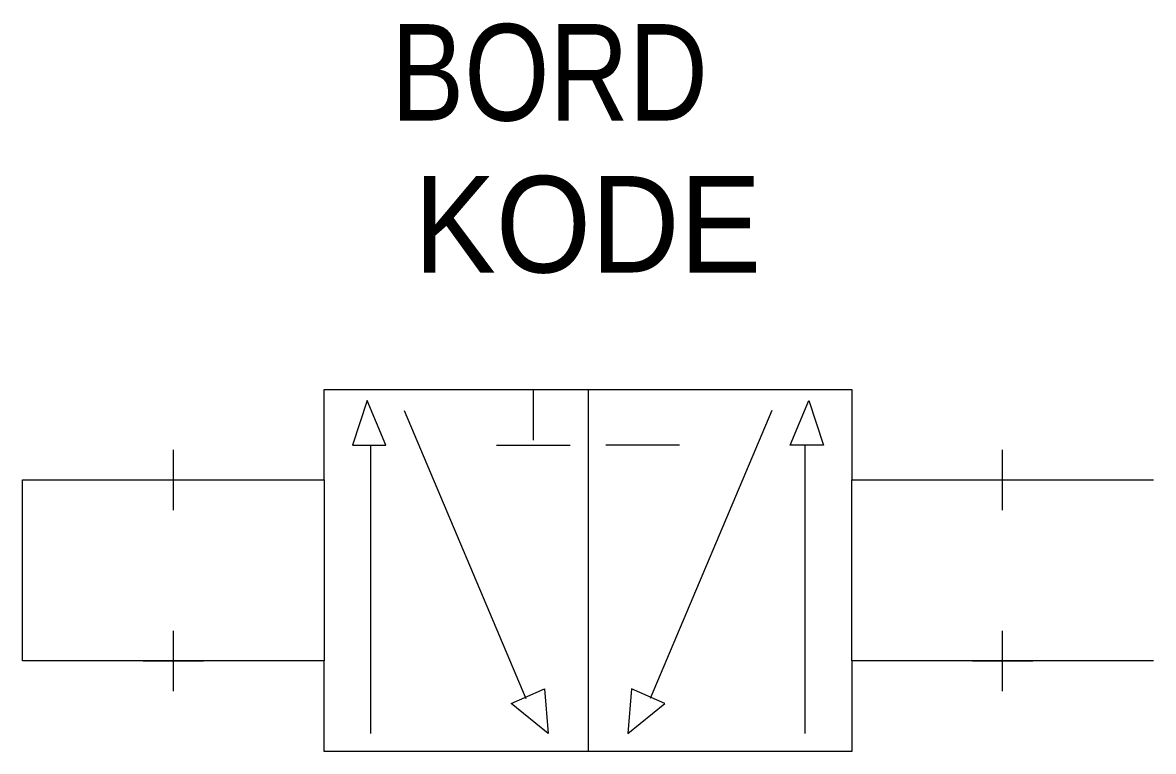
# Model space of a CAD drawing. Extents: x 25 to 62.5, y 195 to 219.2.
import ezdxf

# ---------------------------------------------------------------- set-up
doc = ezdxf.new("R2010")
doc.units = 0
doc.header["$PDMODE"] = 2
doc.linetypes.add('DASHED', pattern=[0])
for name, color, linetype in [('1', 8, 'CONTINUOUS'), ('11', 30, 'DASHED'), ('12', 30, 'DASHED'), ('3', 30, 'CONTINUOUS'), ('C', 7, 'CONTINUOUS')]:
    doc.layers.add(name, color=color, linetype=linetype)

msp = doc.modelspace()

# ---------------------------------------------------------------- linework, layer by layer
at = {"layer": '1', "color": 0}
for p, q in [((35, 207), (52.5, 207)), ((35, 204), (35, 207)), ((43.75, 207), (43.75, 195)), ((52.5, 207), (52.5, 204)), ((36.429, 206.638), (35.939, 205.154)), ((37.041, 205.154), (36.429, 206.638)), ((41.936, 206.967), (41.936, 205.319)), ((50.459, 205.154), (51.071, 206.638)), ((51.071, 206.638), (51.561, 205.154)), ((37.652, 206.308), (41.691, 196.749)), ((49.848, 206.308), (45.809, 196.749)), ((35.939, 205.154), (37.041, 205.154)), ((36.551, 195.595), (36.551, 205.154)), ((40.712, 205.154), (43.16, 205.154)), ((46.788, 205.154), (44.34, 205.154)), ((51.561, 205.154), (50.459, 205.154)), ((50.949, 195.595), (50.949, 205.154)), ((35, 195), (35, 198)), ((52.5, 198), (52.5, 195)), ((41.201, 196.584), (42.303, 197.079)), ((42.303, 197.079), (42.425, 195.595)), ((45.197, 197.079), (45.075, 195.595)), ((46.299, 196.584), (45.197, 197.079)), ((42.425, 195.595), (41.201, 196.584)), ((45.075, 195.595), (46.299, 196.584)), ((52.5, 195), (35, 195))]:
    msp.add_line(p, q, dxfattribs=at)
at = {"layer": '3', "color": 0}
for p, q in [((25, 204), (35, 204)), ((25, 198), (25, 204)), ((35, 204), (35, 198)), ((52.5, 204), (62.5, 204)), ((52.5, 198), (52.5, 204)), ((35, 198), (25, 198)), ((62.5, 198), (52.5, 198))]:
    msp.add_line(p, q, dxfattribs=at)
at = {"layer": 'C', "color": 0}
for p in [(30, 204), (57.5, 204), (30, 198), (57.5, 198)]:
    msp.add_point(p, dxfattribs=at)

# ---------------------------------------------------------------- texts
at = {"layer": '11', "color": 0, "width": 0.85}
msp.add_attdef('BORD', (37.218, 215.916), '', height=3.2, dxfattribs=at)
at = {"layer": '12', "color": 0, "width": 0.95}
msp.add_attdef('KODE', (37.979, 210.878), '-K', height=3.2, dxfattribs=at)

doc.saveas('drawing.dxf')
